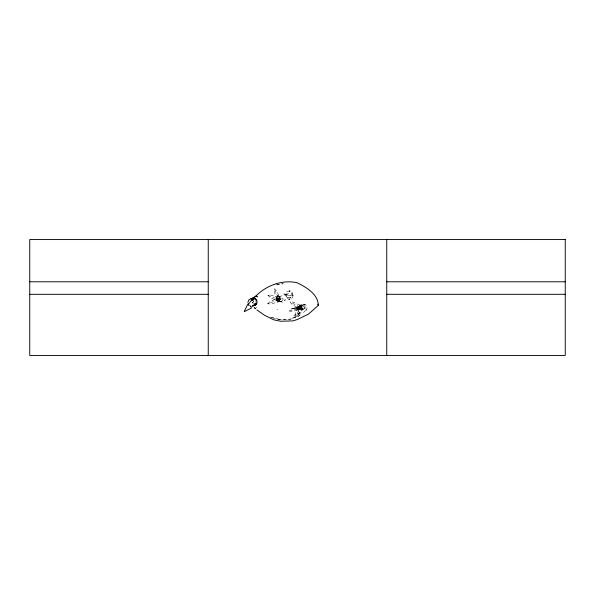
<?xml version="1.0" encoding="UTF-8"?>
<svg xmlns="http://www.w3.org/2000/svg" width="595" height="595" viewBox="0 0 595 595"><rect width="100%" height="100%" fill="white"/><g stroke="black" fill="none" stroke-linecap="round" stroke-linejoin="round"><path stroke-width="0.45" stroke-dasharray="2.98 2.23" d="M278.705 295.232L276.511 290.717L274.332 288.761L274.243 291.706L277.382 300.527L280.743 298.965L279.457 297.634L278.334 300.111M280.022 299.441L279.903 297.619C284.008 298.162 283.213 302.952 279.01 300.958L280.022 299.441L279.286 299.345L279.933 299.568M298.794 309.088C298.452 306.351 298.854 305.771 302.29 308.552L296.823 316.146L294.369 317.752C295.113 314.539 297.329 305.979 300.728 305.562M292.733 295.232C293.417 294.042 291.699 290.33 289.118 290.94L289.936 291.067L286.827 291.327L289.215 291.037L291.126 292.39L291.438 294.584L289.973 296.347L293.276 295.209L288.337 295.596L284.38 293.781L286.336 296.005L285.518 294.644C285.756 297.79 289.951 299.768 291.87 296.756C289.75 299.166 285.444 296.764 286.307 293.707L286.121 296.124L287.638 298.318C286.202 296.942 286.545 294.354 288.285 293.402L286.403 294.51L286.969 294.22L279.769 296.511L280.989 296.511L277.277 295.774L276.281 297.136L276.199 299.724A2.707 2.611 -90 0 0 276.876 301.115L280.989 301.65L285.124 300.014L284.611 300.103L289.817 299.129L289.088 299.233C292.249 299.791 293.781 296.28 292.688 293.707L292.807 294.592M304.997 307.675C305.942 305.354 302.364 304.99 301.829 305.555M305.525 307.935L301.137 309.244L301.635 307.303L303.279 306.812M278.661 300.817L279.211 297.954L279.643 298.073M278.378 301.509L279.784 298.065L270.911 295.113L267.981 295.261L269.974 297.411L278.378 301.509L279.784 298.065M282.365 302.327L278.133 300.601L279.427 297.426L283.666 299.159M278.49 301.241C276.928 301.791 276.162 299.337 276.385 298.095M300.668 307.66L300.356 306.135L301.494 305.882L299.858 309.207L291.885 304.298L290.107 301.948L293.03 302.104L301.583 305.919L299.858 309.207M294.369 317.752L300.676 307.578L300.185 305.785L291.424 309.043L289.23 310.992L292.13 311.416L301.249 309.341L300.185 305.785M297.292 313.498L299.389 312.784L300.81 311.527L299.084 314.309L296.541 315.923C299.702 314.591 299.702 310.159 296.541 308.827L297.983 309.601L293.104 308.455L296.414 307.987L291.312 308.589L298.08 307.451L296.689 308.463C297.969 306.247 300.966 304.737 303.301 306.328L300.557 306.418L298.645 308.322L300.311 306.001L304.134 304.566L305.257 304.841L302.937 304.915L301.338 306.559L301.925 305.391L301.501 307.511L302.059 308.872L303.153 309.764L302.595 309.467L304.246 309.474C297.046 312.323 294.651 304.707 303.457 304.476L302.892 304.476C307.042 303.257 308.641 309.43 304.967 311.252L305.421 310.471L303.42 312.62L297.292 313.498L293.104 316.257M267.75 303.755L269.855 301.695L278.475 298.036L279.687 301.546L270.666 304.038L267.75 303.755L280.743 298.965M305.837 310.084L306.462 309.482M278.133 301.405C280.111 299.843 279.464 301.844 277.739 301.457M297.292 310.203L300.676 307.578L302.29 308.552L301.196 309.006L300.996 307.771L299.144 306.574M278.133 300.601L279.732 299.404L281.323 300.051M298.63 306.232C302.825 302.922 308.069 310.047 301.219 310.017M277.382 300.527L279.04 299.768L278.475 298.036M304.543 304.647L300.155 305.956L301.211 309.221M298.296 308.232L300.676 307.578L301.249 309.341M289.23 310.992L300.706 307.563M276.482 284.715L283.19 283.748L281.085 283.941M276.794 284.663L279.256 284.246M277.3 296.541C278.639 294.503 281.242 298.512 279.992 299.389L280.044 298.839L279.338 298.593L280.074 298.697L279.286 297.835L279.955 297.946L279.709 297.344L278.125 295.774M274.756 299.702L279.04 299.768L279.524 301.092M296.637 307.199L300.676 307.578L290.107 301.948M279.739 300.118L279.122 300.051L279.62 300.207M298.727 309.021L300.408 309.869M277.679 309.809L276.868 309.631M271.484 317.41L271.989 317.566M272.48 317.73C278.832 320.021 285.831 320.192 292.413 318.868L283.257 319.567L278.646 319.232L280.014 319.493L272.094 317.596M270.323 317.046L271.759 317.499M253.738 303.457L252.154 302.297L253.054 303.264L252.578 302.818M276.779 298.794L279.04 299.768L274.332 288.761M267.981 295.261L279.085 299.791M284.306 294.458L283.555 293.952M301.635 307.303L300.289 306.157M276.132 296.942L279.04 299.768M252.146 302.163L252.533 302.766M255.21 300.601L255.56 301.464M279.427 297.426L279.732 299.404M253.143 302.342L253.381 300.534L253.15 302.32M278.921 299.404L278.586 300.259L279.568 301.182L278.795 298.973L278.921 299.404M300.267 314.71L297.85 316.659L291.543 318.414L297.374 316.852L300.267 314.71"/><path stroke-width="0.89" d="M249.216 305.622L248.383 304.96L248.851 303.606M247.832 302.394L249.134 299.545L252.25 298.318M251.849 300.802L252.868 298.98L252.072 299.464L253.455 299.002M244.292 311.289L247.87 304.067M248.903 303.77L248.993 303.383M256.743 307.384L256.795 307.288M249.61 302.587L251.938 299.954L251.544 300.49C255.158 294.235 260.491 304.863 253.634 305.681L255.389 304.833L256.668 303.219L255.389 304.833L253.634 305.681M251.544 300.49L252.429 299.248M255.151 296.726C265.891 285.667 281.688 279.464 296.972 282.692C305.808 286.954 317.961 293.937 318.31 305.168L318.057 304.157L318.34 305.369L308.567 314.063L297.455 319.463L292.889 320.876L280.595 321.248L273.618 319.79L264.44 315.209L256.921 309.95M252.972 305.763L255.642 303.175L255.047 303.435M252.265 306.365L251.588 306.968M254.645 304.938L253.901 305.51L255.932 304.32L254.407 305.421L253.448 305.696L255.091 304.952L252.592 305.815M255.969 296.094L252.801 297.879M253.001 298.355L254.801 297.552L250.852 298.742M253.046 305.867L254.243 305.354L253.448 305.696M251.559 307.942L244.56 311.549M252.414 299.099L253.448 299.099M29.75 281.785L208.25 281.785M386.75 281.785L565.25 281.785M29.75 294.302L208.25 294.302M386.75 294.302L565.25 294.302M250.272 305.696L250.465 306.232M254.779 308.046L255.664 308.723L254.296 307.511M256.423 299.716L255.999 299.203M250.904 307.079L250.517 306.551M256.728 300.23L256.988 300.988M386.75 239.562L386.75 355.438M208.25 239.562L208.25 355.438M256.311 303.822L254.727 305.168L256.311 303.822M252.868 298.98L252.28 299.389L252.83 299.002M565.25 239.562L29.75 239.562L29.75 355.438L565.25 355.438L565.25 239.562M254.154 298.608L255.53 298.995L254.154 298.608M256.839 296.221L257.114 296.846L256.839 296.221"/></g></svg>
